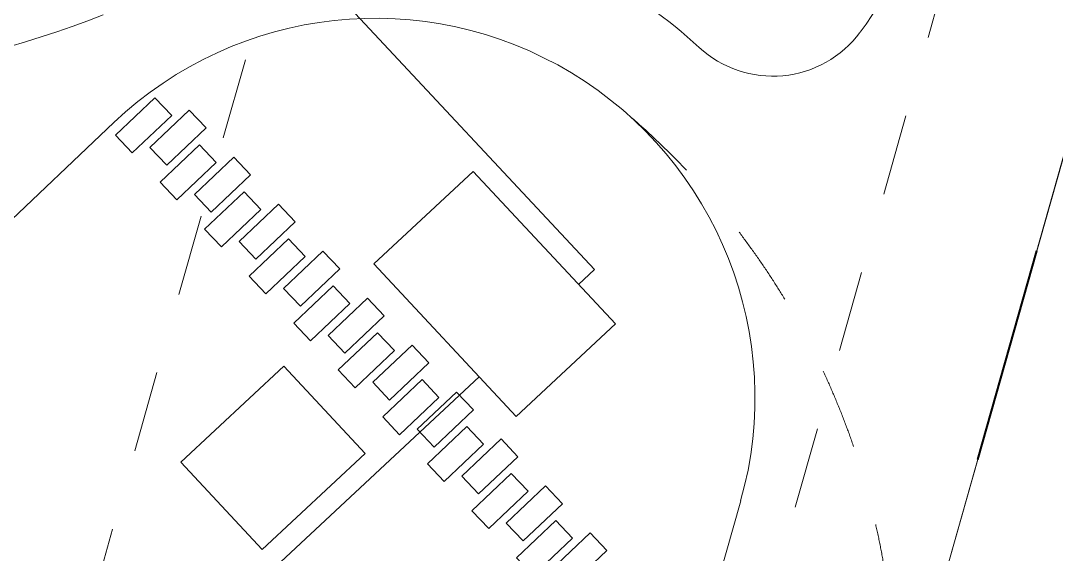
# Model space of a CAD drawing. Header units: millimetres. Extents: x -71377 to 516042, y -145869 to 441446.
# Drawn here: x 270470 to 289560, y 133951 to 143795 of the extents above; entities that cross this region are included whole.
import ezdxf

# ---------------------------------------------------------------- set-up
doc = ezdxf.new("R2010")
doc.units = ezdxf.units.MM
doc.header["$LTSCALE"] = 1000
doc.linetypes.add('_2점쇄선_M_', pattern=[10, 4, -2, 0, -2, 0, -2])
doc.linetypes.add('_점선_M_', pattern=[3, 1.5, -1.5])
doc.layers.get('Defpoints').update_dxf_attribs({"color": 171, "lineweight": 5})
for name, color, linetype, lineweight in [('04', 4, 'Continuous', 5), ('06', 6, 'Continuous', 5), ('09_HID', 9, '_점선_M_', 5), ('251024_도로_dwg', 8, 'Continuous', 5), ('A-bord', 1, '_2점쇄선_M_', 40), ('A-fnsh', 5, 'Continuous', 5), ('AA_dash_M_', 7, '_점선_M_', 5), ('개선안도 base 2022 09$0$00_계획선', 7, 'Continuous', 5), ('조경라인_dwg', 8, 'Continuous', 5)]:
    doc.layers.add(name, color=color, linetype=linetype, lineweight=lineweight)

# ---------------------------------------------------------------- blocks, each defined once
blk = doc.blocks.new('251024_도로_dwg-3827738-지반층 배치도')
at = {"layer": '개선안도 base 2022 09$0$00_계획선'}
blk.add_line((-1028222, 47205), (-922668, 111186), dxfattribs=at)
blk = doc.blocks.new('조경라인_dwg__U16-7862177-지반층 배치도')
at = {"layer": '04', "flags": 128}
blk.add_lwpolyline([(0, 500), (450, 500), (450, -500), (0, -500)], close=True, dxfattribs=at)
blk = doc.blocks.new('조경라인_dwg__U17-7862178-지반층 배치도')
at = {"rotation": 313.4610974450208}
for p in [(1125299, 143798), (1126120, 142932), (1126941, 142065), (1127762, 141199), (1128584, 140332), (1129405, 139466), (1130226, 138599), (1131047, 137733), (1131868, 136866), (1132689, 136000), (1133510, 135134), (1134331, 134267)]:
    blk.add_blockref('조경라인_dwg__U16-7862177-지반층 배치도', p, dxfattribs=at)
blk = doc.blocks.new('조경라인_dwg-6847807-지반층 배치도')
at = {"layer": '04', "flags": 128}
for points in [[(272943, 142372), (273253, 142046), (272527, 141358), (272217, 141684)], [(273764, 141506), (274074, 141179), (273348, 140491), (273039, 140818)], [(274586, 140639), (274895, 140313), (274169, 139625), (273860, 139951)], [(275407, 139773), (275716, 139446), (274991, 138758), (274681, 139085)], [(276228, 138906), (276538, 138579), (275812, 137892), (275502, 138218)], [(277049, 138039), (277359, 137713), (276633, 137025), (276323, 137352)], [(277870, 137173), (278180, 136846), (277454, 136158), (277145, 136485)], [(278692, 136306), (279001, 135980), (278275, 135292), (277966, 135618)], [(279513, 135440), (279822, 135113), (279097, 134425), (278787, 134752)], [(280334, 134573), (280644, 134247), (279918, 133559), (279608, 133885)]]:
    blk.add_lwpolyline(points, close=True, dxfattribs=at)
at = {"layer": '06'}
for p, q in [((267414, 137386), (272186, 141916)), ((280280, 122683), (283742, 134936))]:
    blk.add_line(p, q, dxfattribs=at)
for centre, radius, start, end in [((279355, 148464), 8200, 323.4458, 5.2362), ((277005, 136839), 8800, 47.2598, 77.7996), ((264166, 164248), 21800, 240.7509, 291.0322), ((277005, 136839), 7000, 344.2221, 133.5093), ((284335, 144771), 2000, 227.2598, 323.4458)]:
    blk.add_arc(centre, radius, start, end, dxfattribs=at)
at = {"layer": '09_HID'}
blk.add_arc((272547, 131396), 14032, 354.4045, 49.2605, dxfattribs=at)
at = {"layer": 'Defpoints', "flags": 128}
blk.add_lwpolyline([(254914, 44207), (263642, 49089), (315960, 234250), (311078, 242977), (266571, 255553), (262245, 255476), (253513, 257943), (250223, 260015), (73152, 95564)], close=True, dxfattribs=at)
blk.add_blockref('조경라인_dwg__U17-7862178-지반층 배치도', (-852084, -1998))
blk = doc.blocks.new('Family - ___-2020727-지반층 배치도')
at = {"layer": 'A-bord'}
blk.add_line((148320, 160060), (-16223, 60323), dxfattribs=at)
blk = doc.blocks.new('Family - ___-3020971-지반층 배치도')
at = {"layer": 'A-bord'}
blk.add_line((148320, 160060), (-16223, 60323), dxfattribs=at)

msp = doc.modelspace()

# ---------------------------------------------------------------- linework, layer by layer
at = {"layer": 'A-fnsh'}
for p, q in [((281044.4, 139204.2), (273849.3, 146919.9)), ((278808.2, 141015.7), (276979.8, 139310.7)), ((281433.9, 138200), (278808.2, 141015.7)), ((276979.8, 139310.7), (279605.5, 136495)), ((280751.9, 138931.4), (281044.4, 139204.2)), ((279605.5, 136495), (281433.9, 138200)), ((275321.9, 137422.9), (273420.4, 135649.7)), ((276822.3, 135813.9), (275321.9, 137422.9)), ((275079.7, 133642), (278923.5, 137226.4)), ((274920.8, 134040.7), (276822.3, 135813.9)), ((273420.4, 135649.7), (274920.8, 134040.7))]:
    msp.add_line(p, q, dxfattribs=at)
at = {"layer": 'AA_dash_M_'}
for p, q in [((247284.3, 46362.5), (303447.7, 245132.9)), ((261092.7, 51100.1), (312735, 233869.5))]:
    msp.add_line(p, q, dxfattribs=at)

# ---------------------------------------------------------------- block references
at = {"layer": '251024_도로_dwg', "rotation": 223.0000012484763}
msp.add_blockref('251024_도로_dwg-3827738-지반층 배치도', (-486983.6, -498853.4), dxfattribs=at)
at = {"layer": 'A-bord', "rotation": 223.0000012484763}
for name in ['Family - ___-2020727-지반층 배치도', 'Family - ___-3020971-지반층 배치도']:
    msp.add_blockref(name, (262955.4, 267303.1), dxfattribs=at)
at = {"layer": '조경라인_dwg', "rotation": 8.537736462515947e-07}
msp.add_blockref('조경라인_dwg-6847807-지반층 배치도', (0, 0), dxfattribs=at)

doc.saveas('drawing.dxf')
